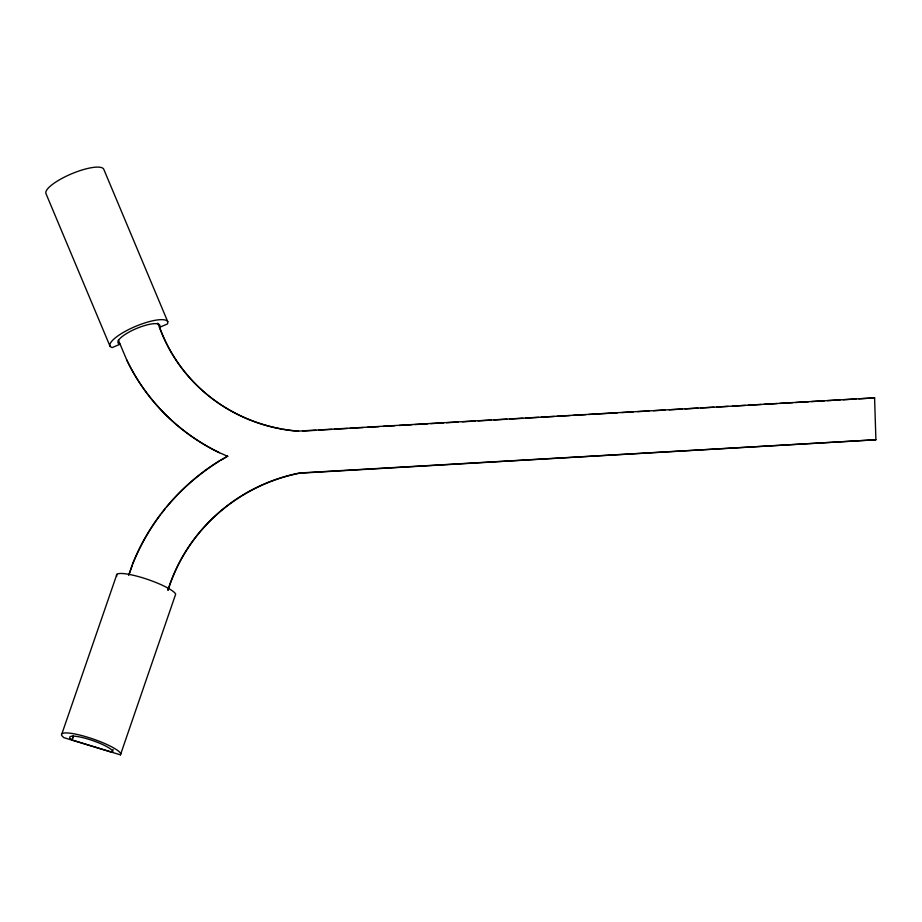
<?xml version="1.0" encoding="UTF-8"?>
<svg xmlns="http://www.w3.org/2000/svg" width="922" height="922" viewBox="0 0 922 922"><rect width="100%" height="100%" fill="white"/><g stroke="black" fill="none" stroke-linecap="round" stroke-linejoin="round"><path stroke-width="1.38" d="M167.792 321.801L167.562 323.91L159.552 327.333A22.681 6.039 -22.8 0 0 136.041 328.693A22.681 6.039 -22.8 0 0 120.114 344.194L112.104 347.617L110.121 346.465L46.1 193.908A31.371 8.344 -22.8 0 1 70.913 174.097A31.371 8.344 -22.8 0 1 103.76 169.256L167.792 321.801A31.371 8.344 -22.8 0 0 134.946 326.642A31.371 8.344 -22.8 0 0 110.121 346.465M120.448 754.841L120.713 753.562A31.371 5.809 19 0 0 87.244 737.116A31.371 5.809 19 0 0 61.809 735.652L63.814 737.635L120.448 754.841L175.687 594.102A31.371 5.809 19 0 0 142.219 577.668A31.371 5.809 19 0 0 116.794 576.204M61.912 733.762L116.898 574.314M71.881 739.917L112.277 752.364A22.681 4.195 19 0 0 88.339 739.167A22.681 4.195 19 0 0 71.997 740.124L73.287 735.86M128.607 575.397L132.538 563.999A211.334 203.647 -28.2 0 1 219.494 460.758L227.676 456.183L220.773 460.308M71.997 740.124L73.391 736.067M129.161 574.337L132.215 565.474M112.173 752.156L113.095 749.459M281.74 429.122A168.38 162.249 -28.2 0 1 159.552 327.333L159.448 327.126A168.38 162.249 -28.2 0 0 298.417 431.104L874.69 397.889M302.831 431.058L315.762 430.309M318.632 430.136L331.563 429.387M334.444 429.226L347.375 428.476M350.245 428.304L363.176 427.554M367.486 427.312L378.988 426.644M383.298 426.39L394.789 425.722M399.099 425.48L412.03 424.719M414.9 424.558L427.831 423.809M430.712 423.636L443.643 422.887M446.513 422.725L458.004 422.057M462.314 421.803L475.245 421.054M478.126 420.893L491.057 420.144M493.927 419.971L506.858 419.222M509.728 419.061L522.659 418.311M525.54 418.139L538.471 417.389M541.341 417.228L554.272 416.467M557.153 416.306L570.084 415.557M572.954 415.384L585.885 414.635M588.755 414.474L617.498 412.802M621.808 412.56L633.299 411.892M637.609 411.638L649.1 410.97M653.41 410.716L664.912 410.06M669.222 409.806L682.153 409.057M685.023 408.884L697.954 408.135M700.835 407.973L713.766 407.224M716.636 407.051L728.126 406.383M732.437 406.141L745.368 405.392M748.249 405.219L761.18 404.47M764.05 404.309L776.981 403.559M779.851 403.387L792.782 402.637M795.663 402.476L808.594 401.715M811.464 401.554L824.395 400.805M827.276 400.632L840.207 399.883M843.077 399.722L856.008 398.972M858.878 398.8L873.249 397.97M167.954 590.022A168.38 162.249 -28.2 0 1 299.627 472.986L875.9 439.759L299.731 473.182A168.38 162.249 -28.2 0 0 168.069 590.23M227.792 456.39L219.263 452.575A211.334 203.647 -28.2 0 1 126.614 359.741M298.417 431.104L298.521 431.312A168.38 162.249 -28.2 0 1 283.123 429.375M157.777 323.149L159.552 327.333M118.339 340.011L126.729 359.949A211.334 203.647 -28.2 0 0 219.367 452.771M874.575 397.682L875.9 439.759M132.653 564.206A211.334 203.647 -28.2 0 1 160.659 514.568M161.511 513.462A211.334 203.647 -28.2 0 1 164.98 509.059M166.755 506.893A211.334 203.647 -28.2 0 1 219.609 460.954"/></g></svg>
